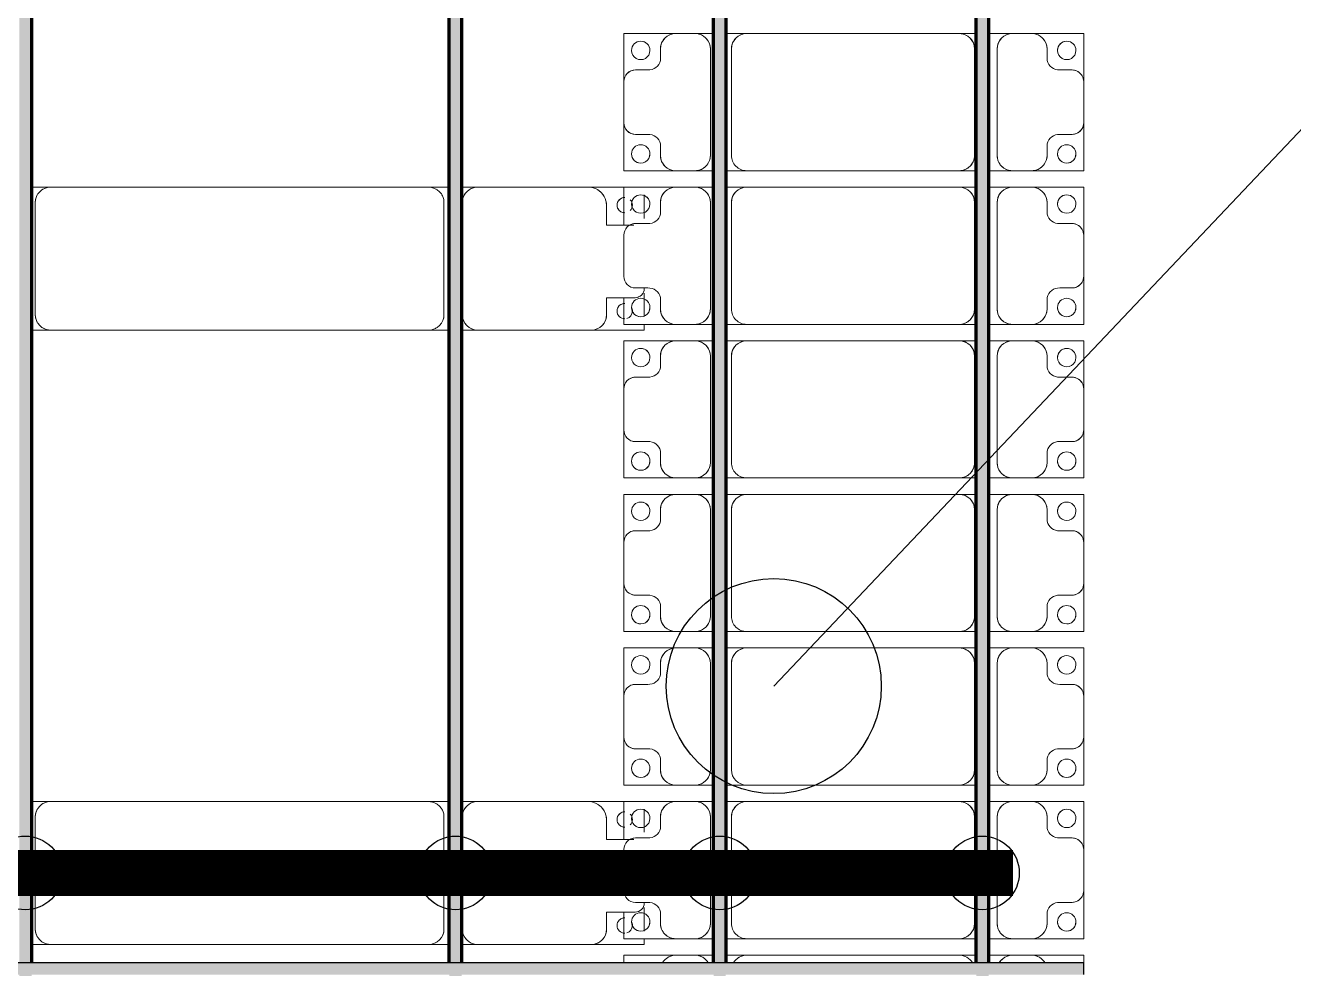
# Model space of a CAD drawing. Header units: millimetres. Extents: x -268744 to 115753, y -96240 to -10461.
# Drawn here: x 31470 to 35598, y -52627 to -49556 of the extents above; entities that cross this region are included whole.
import ezdxf

# ---------------------------------------------------------------- set-up
doc = ezdxf.new("R2010")
doc.units = ezdxf.units.MM
doc.layers.add('A-GENM', color=13, linetype='Continuous', lineweight=9)
doc.layers.add('S-BEAM', color=12, linetype='Continuous', lineweight=9)
for name, color, linetype in [('GC-BICH NEO', 6, 'Continuous'), ('GC-DAY NEO', 5, 'Continuous'), ('GC-HOP 40x60 GIA CUONG', 1, 'Continuous')]:
    doc.layers.add(name, color=color, linetype=linetype)

# ---------------------------------------------------------------- blocks, each defined once
blk = doc.blocks.new('Dầm C52 - Hộp 40x60-V24-KHUNG KẾT CẤU BÈ PIN 1')
at = {"layer": 'S-BEAM', "lineweight": 25}
blk.add_hatch(color=4, dxfattribs=at).paths.add_polyline_path([(-145811, -20), (145811, -20), (145811, 20), (-145811, 20)])
at = {"layer": 'S-BEAM', "color": 4, "lineweight": 25}
for p, q in [((-145811, 20), (145811, 20)), ((145811, 20), (145811, -20))]:
    blk.add_line(p, q, dxfattribs=at)
blk = doc.blocks.new('Dai phaodi lai - DẢI PHAO ĐI LẠI-V77-KHUNG KẾT CẤU BÈ PIN 1')
at = {"layer": 'A-GENM', "color": 7}
for p, q in [((29276.8, 748.4), (29433.1, 748.4)), ((29276.8, 579.3), (29276.8, 748.4)), ((29276.8, 748.4), (29276.8, 579.3)), ((29433.1, 748.4), (29276.8, 748.4)), ((29566.9, 748.4), (29433.1, 748.4)), ((29567.8, 748.4), (29723.2, 748.4)), ((29723.2, 748.4), (29567.8, 748.4)), ((29723.2, 748.4), (29723.2, 579.3)), ((29723.2, 579.3), (29723.2, 748.4)), ((29776.8, 748.4), (29933.1, 748.4)), ((29776.8, 579.3), (29776.8, 748.4)), ((29776.8, 748.4), (29776.8, 579.3)), ((29933.1, 748.4), (29776.8, 748.4)), ((30066.9, 748.4), (29933.1, 748.4)), ((30066.9, 748.4), (30223.2, 748.4)), ((30223.2, 748.4), (30066.9, 748.4)), ((30223.2, 748.4), (30223.2, 579.3)), ((30223.2, 579.3), (30223.2, 748.4)), ((30276.8, 748.4), (30433.1, 748.4)), ((30276.8, 579.3), (30276.8, 748.4)), ((30276.8, 748.4), (30276.8, 579.3)), ((30433.1, 748.4), (30276.8, 748.4)), ((30566.9, 748.4), (30433.1, 748.4)), ((30566.9, 748.4), (30723.2, 748.4)), ((30723.2, 748.4), (30566.9, 748.4)), ((30723.2, 748.4), (30723.2, 579.3)), ((30723.2, 579.3), (30723.2, 748.4)), ((30776.8, 748.4), (30933.1, 748.4)), ((30776.8, 579.3), (30776.8, 748.4)), ((30776.8, 748.4), (30776.8, 579.3)), ((30933.1, 748.4), (30776.8, 748.4)), ((31066.9, 748.4), (30933.1, 748.4)), ((31066.9, 748.4), (31223.2, 748.4)), ((31223.2, 748.4), (31066.9, 748.4)), ((31223.2, 748.4), (31223.2, 579.3)), ((31223.2, 579.3), (31223.2, 748.4)), ((31276.8, 748.4), (31433.1, 748.4)), ((31276.8, 579.3), (31276.8, 748.4)), ((31276.8, 748.4), (31276.8, 579.3)), ((31433.1, 748.4), (31276.8, 748.4)), ((31566.9, 748.4), (31433.1, 748.4)), ((31566.9, 748.4), (31723.2, 748.4)), ((31723.2, 748.4), (31566.9, 748.4)), ((31723.2, 748.4), (31723.2, 579.3)), ((31723.2, 579.3), (31723.2, 748.4)), ((31776.8, 748.4), (31933.1, 748.4)), ((31776.8, 579.3), (31776.8, 748.4)), ((31776.8, 748.4), (31776.8, 579.3)), ((31933.1, 748.4), (31776.8, 748.4)), ((32066.9, 748.4), (31933.1, 748.4)), ((32066.9, 748.4), (32223.2, 748.4)), ((32223.2, 748.4), (32066.9, 748.4)), ((32223.2, 748.4), (32223.2, 579.3)), ((32223.2, 579.3), (32223.2, 748.4)), ((32276.8, 748.4), (32300.1, 748.4)), ((32276.8, 579.3), (32276.8, 748.4)), ((32276.8, 748.4), (32276.8, 579.3)), ((32300.1, 748.4), (32276.8, 748.4)), ((29395.1, 710.4), (29395.1, 670.7)), ((29604.9, 670.7), (29604.9, 710.4)), ((29895.1, 710.4), (29895.1, 670.7)), ((30104.9, 670.7), (30104.9, 710.4)), ((30395.1, 710.4), (30395.1, 670.7)), ((30604.9, 670.7), (30604.9, 710.4)), ((30895.1, 710.4), (30895.1, 670.7)), ((31104.9, 670.7), (31104.9, 710.4)), ((31395.1, 710.4), (31395.1, 670.7)), ((31604.9, 670.7), (31604.9, 710.4)), ((31895.1, 710.4), (31895.1, 670.7)), ((32104.9, 670.7), (32104.9, 710.4)), ((29364.3, 629.3), (29326.8, 629.3)), ((29673.2, 629.3), (29635.7, 629.3)), ((29864.3, 629.3), (29826.8, 629.3)), ((30173.2, 629.3), (30135.7, 629.3)), ((30364.3, 629.3), (30326.8, 629.3)), ((30673.2, 629.3), (30635.7, 629.3)), ((30864.3, 629.3), (30826.8, 629.3)), ((31173.2, 629.3), (31135.7, 629.3)), ((31364.3, 629.3), (31326.8, 629.3)), ((31673.2, 629.3), (31635.7, 629.3)), ((31864.3, 629.3), (31826.8, 629.3)), ((32173.2, 629.3), (32135.7, 629.3)), ((29276.8, 579.3), (29276.8, 516.7)), ((29723.2, 516.7), (29723.2, 579.3)), ((29776.8, 579.3), (29776.8, 516.7)), ((30223.2, 516.7), (30223.2, 579.3)), ((30276.8, 579.3), (30276.8, 516.7)), ((30723.2, 516.7), (30723.2, 579.3)), ((30776.8, 579.3), (30776.8, 516.7)), ((31223.2, 516.7), (31223.2, 579.3)), ((31276.8, 579.3), (31276.8, 516.7)), ((31723.2, 516.7), (31723.2, 579.3)), ((31776.8, 579.3), (31776.8, 516.7)), ((32223.2, 516.7), (32223.2, 579.3)), ((32276.8, 579.3), (32276.8, 516.7)), ((29276.8, 438.7), (29276.8, 516.7)), ((29276.8, 438.7), (29276.8, 516.7)), ((29723.2, 516.7), (29723.2, 438.7)), ((29723.2, 516.7), (29723.2, 438.7)), ((29776.8, 438.7), (29776.8, 516.7)), ((29776.8, 438.7), (29776.8, 516.7)), ((30223.2, 516.7), (30223.2, 438.7)), ((30223.2, 516.7), (30223.2, 438.7)), ((30276.8, 438.7), (30276.8, 516.7)), ((30276.8, 438.7), (30276.8, 516.7)), ((30723.2, 516.7), (30723.2, 438.7)), ((30723.2, 516.7), (30723.2, 438.7)), ((30776.8, 438.7), (30776.8, 516.7)), ((30776.8, 438.7), (30776.8, 516.7)), ((31223.2, 516.7), (31223.2, 438.7)), ((31223.2, 516.7), (31223.2, 438.7)), ((31276.8, 438.7), (31276.8, 516.7)), ((31276.8, 438.7), (31276.8, 516.7)), ((31723.2, 516.7), (31723.2, 438.7)), ((31723.2, 516.7), (31723.2, 438.7)), ((31776.8, 438.7), (31776.8, 516.7)), ((31776.8, 438.7), (31776.8, 516.7)), ((32223.2, 516.7), (32223.2, 438.7)), ((32223.2, 516.7), (32223.2, 438.7)), ((32276.8, 438.7), (32276.8, 516.7)), ((32276.8, 438.7), (32276.8, 516.7)), ((29326.8, 466.7), (29673.2, 466.7)), ((29826.8, 466.7), (30173.2, 466.7)), ((30326.8, 466.7), (30673.2, 466.7)), ((30826.8, 466.7), (31173.2, 466.7)), ((31326.8, 466.7), (31673.2, 466.7)), ((31826.8, 466.7), (32173.2, 466.7)), ((29276.8, 343.3), (29276.8, 398.7)), ((29276.8, 343.3), (29276.8, 398.7)), ((29673.2, 393.3), (29326.8, 393.3)), ((29723.2, 398.7), (29723.2, 343.3)), ((29723.2, 398.7), (29723.2, 343.3)), ((29776.8, 343.3), (29776.8, 398.7)), ((29776.8, 343.3), (29776.8, 398.7)), ((30173.2, 393.3), (29826.8, 393.3)), ((30223.2, 398.7), (30223.2, 343.3)), ((30223.2, 398.7), (30223.2, 343.3)), ((30276.8, 343.3), (30276.8, 398.7)), ((30276.8, 343.3), (30276.8, 398.7)), ((30673.2, 393.3), (30326.8, 393.3)), ((30723.2, 398.7), (30723.2, 343.3)), ((30723.2, 398.7), (30723.2, 343.3)), ((30776.8, 343.3), (30776.8, 398.7)), ((30776.8, 343.3), (30776.8, 398.7)), ((31173.2, 393.3), (30826.8, 393.3)), ((31223.2, 398.7), (31223.2, 343.3)), ((31223.2, 398.7), (31223.2, 343.3)), ((31276.8, 343.3), (31276.8, 398.7)), ((31276.8, 343.3), (31276.8, 398.7)), ((31673.2, 393.3), (31326.8, 393.3)), ((31723.2, 398.7), (31723.2, 343.3)), ((31723.2, 398.7), (31723.2, 343.3)), ((31776.8, 343.3), (31776.8, 398.7)), ((31776.8, 343.3), (31776.8, 398.7)), ((32173.2, 393.3), (31826.8, 393.3)), ((32223.2, 398.7), (32223.2, 343.3)), ((32223.2, 398.7), (32223.2, 343.3)), ((32276.8, 343.3), (32276.8, 398.7)), ((32276.8, 343.3), (32276.8, 398.7)), ((29276.8, 343.3), (29276.8, -348.3)), ((29723.2, -348.3), (29723.2, 343.3)), ((29776.8, 343.3), (29776.8, -348.3)), ((30223.2, -348.3), (30223.2, 343.3)), ((30276.8, 343.3), (30276.8, -348.3)), ((30723.2, -348.3), (30723.2, 343.3)), ((30776.8, 343.3), (30776.8, -348.3)), ((31223.2, -348.3), (31223.2, 343.3)), ((31276.8, 343.3), (31276.8, -348.3)), ((31723.2, -348.3), (31723.2, 343.3)), ((31776.8, 343.3), (31776.8, -348.3)), ((32223.2, -348.3), (32223.2, 343.3)), ((32276.8, 343.3), (32276.8, -348.3)), ((29276.8, -416.3), (29276.8, -348.3)), ((29276.8, -416.3), (29276.8, -348.3)), ((29723.2, -348.3), (29723.2, -416.3)), ((29723.2, -348.3), (29723.2, -416.3)), ((29776.8, -416.3), (29776.8, -348.3)), ((29776.8, -416.3), (29776.8, -348.3)), ((30223.2, -348.3), (30223.2, -416.3)), ((30223.2, -348.3), (30223.2, -416.3)), ((30276.8, -416.3), (30276.8, -348.3)), ((30276.8, -416.3), (30276.8, -348.3)), ((30723.2, -348.3), (30723.2, -416.3)), ((30723.2, -348.3), (30723.2, -416.3)), ((30776.8, -416.3), (30776.8, -348.3)), ((30776.8, -416.3), (30776.8, -348.3)), ((31223.2, -348.3), (31223.2, -416.3)), ((31223.2, -348.3), (31223.2, -416.3)), ((31276.8, -416.3), (31276.8, -348.3)), ((31276.8, -416.3), (31276.8, -348.3)), ((31723.2, -348.3), (31723.2, -416.3)), ((31723.2, -348.3), (31723.2, -416.3)), ((31776.8, -416.3), (31776.8, -348.3)), ((31776.8, -416.3), (31776.8, -348.3)), ((32223.2, -348.3), (32223.2, -416.3)), ((32223.2, -348.3), (32223.2, -416.3)), ((32276.8, -416.3), (32276.8, -348.3)), ((32276.8, -416.3), (32276.8, -348.3)), ((29326.8, -398.3), (29673.2, -398.3)), ((29826.8, -398.3), (30173.2, -398.3)), ((30326.8, -398.3), (30673.2, -398.3)), ((30826.8, -398.3), (31173.2, -398.3)), ((31326.8, -398.3), (31673.2, -398.3)), ((31826.8, -398.3), (32173.2, -398.3)), ((29276.8, -516.7), (29276.8, -456.3)), ((29276.8, -516.7), (29276.8, -456.3)), ((29673.2, -466.7), (29326.8, -466.7)), ((29723.2, -456.3), (29723.2, -516.7)), ((29723.2, -456.3), (29723.2, -516.7)), ((29776.8, -516.7), (29776.8, -456.3)), ((29776.8, -516.7), (29776.8, -456.3)), ((30173.2, -466.7), (29826.8, -466.7)), ((30223.2, -456.3), (30223.2, -516.7)), ((30223.2, -456.3), (30223.2, -516.7)), ((30276.8, -516.7), (30276.8, -456.3)), ((30276.8, -516.7), (30276.8, -456.3)), ((30673.2, -466.7), (30326.8, -466.7)), ((30723.2, -456.3), (30723.2, -516.7)), ((30723.2, -456.3), (30723.2, -516.7)), ((30776.8, -516.7), (30776.8, -456.3)), ((30776.8, -516.7), (30776.8, -456.3)), ((31173.2, -466.7), (30826.8, -466.7)), ((31223.2, -456.3), (31223.2, -516.7)), ((31223.2, -456.3), (31223.2, -516.7)), ((31276.8, -516.7), (31276.8, -456.3)), ((31276.8, -516.7), (31276.8, -456.3)), ((31673.2, -466.7), (31326.8, -466.7)), ((31723.2, -456.3), (31723.2, -516.7)), ((31723.2, -456.3), (31723.2, -516.7)), ((31776.8, -516.7), (31776.8, -456.3)), ((31776.8, -516.7), (31776.8, -456.3)), ((32173.2, -466.7), (31826.8, -466.7)), ((32223.2, -456.3), (32223.2, -516.7)), ((32223.2, -456.3), (32223.2, -516.7)), ((32276.8, -516.7), (32276.8, -456.3)), ((32276.8, -516.7), (32276.8, -456.3)), ((29276.8, -516.7), (29276.8, -579.3)), ((29723.2, -579.3), (29723.2, -516.7)), ((29776.8, -516.7), (29776.8, -579.3)), ((30223.2, -579.3), (30223.2, -516.7)), ((30276.8, -516.7), (30276.8, -579.3)), ((30723.2, -579.3), (30723.2, -516.7)), ((30776.8, -516.7), (30776.8, -579.3)), ((31223.2, -579.3), (31223.2, -516.7)), ((31276.8, -516.7), (31276.8, -579.3)), ((31723.2, -579.3), (31723.2, -516.7)), ((31776.8, -516.7), (31776.8, -579.3)), ((32223.2, -579.3), (32223.2, -516.7)), ((32276.8, -516.7), (32276.8, -579.3)), ((29276.8, -748.4), (29276.8, -579.3)), ((29276.8, -579.3), (29276.8, -748.4)), ((29723.2, -579.3), (29723.2, -748.4)), ((29723.2, -748.4), (29723.2, -579.3)), ((29776.8, -748.4), (29776.8, -579.3)), ((29776.8, -579.3), (29776.8, -748.4)), ((30223.2, -579.3), (30223.2, -748.4)), ((30223.2, -748.4), (30223.2, -579.3)), ((30276.8, -748.4), (30276.8, -579.3)), ((30276.8, -579.3), (30276.8, -748.4)), ((30723.2, -579.3), (30723.2, -748.4)), ((30723.2, -748.4), (30723.2, -579.3)), ((30776.8, -748.4), (30776.8, -579.3)), ((30776.8, -579.3), (30776.8, -748.4)), ((31223.2, -579.3), (31223.2, -748.4)), ((31223.2, -748.4), (31223.2, -579.3)), ((31276.8, -748.4), (31276.8, -579.3)), ((31276.8, -579.3), (31276.8, -748.4)), ((31723.2, -579.3), (31723.2, -748.4)), ((31723.2, -748.4), (31723.2, -579.3)), ((31776.8, -748.4), (31776.8, -579.3)), ((31776.8, -579.3), (31776.8, -748.4)), ((32223.2, -579.3), (32223.2, -748.4)), ((32223.2, -748.4), (32223.2, -579.3)), ((32276.8, -748.4), (32276.8, -579.3)), ((32276.8, -579.3), (32276.8, -748.4)), ((29326.8, -629.3), (29364.3, -629.3)), ((29635.7, -629.3), (29673.2, -629.3)), ((29826.8, -629.3), (29864.3, -629.3)), ((30135.7, -629.3), (30173.2, -629.3)), ((30326.8, -629.3), (30364.3, -629.3)), ((30635.7, -629.3), (30673.2, -629.3)), ((30826.8, -629.3), (30864.3, -629.3)), ((31135.7, -629.3), (31173.2, -629.3)), ((31326.8, -629.3), (31364.3, -629.3)), ((31635.7, -629.3), (31673.2, -629.3)), ((31826.8, -629.3), (31864.3, -629.3)), ((32135.7, -629.3), (32173.2, -629.3)), ((29395.1, -670.7), (29395.1, -710.4)), ((29604.9, -710.4), (29604.9, -670.7)), ((29895.1, -670.7), (29895.1, -710.4)), ((30104.9, -710.4), (30104.9, -670.7)), ((30395.1, -670.7), (30395.1, -710.4)), ((30604.9, -710.4), (30604.9, -670.7)), ((30895.1, -670.7), (30895.1, -710.4)), ((31104.9, -710.4), (31104.9, -670.7)), ((31395.1, -670.7), (31395.1, -710.4)), ((31604.9, -710.4), (31604.9, -670.7)), ((31895.1, -670.7), (31895.1, -710.4)), ((32104.9, -710.4), (32104.9, -670.7)), ((29433.1, -748.4), (29276.8, -748.4)), ((29276.8, -748.4), (29433.1, -748.4)), ((29433.1, -748.4), (29566.9, -748.4)), ((29723.2, -748.4), (29567.8, -748.4)), ((29567.8, -748.4), (29723.2, -748.4)), ((29900.1, -748.4), (29776.8, -748.4)), ((29776.8, -748.4), (29900.1, -748.4)), ((29933.1, -748.4), (30066.9, -748.4)), ((30223.2, -748.4), (30136.6, -748.4)), ((30136.6, -748.4), (30223.2, -748.4)), ((30433.1, -748.4), (30276.8, -748.4)), ((30276.8, -748.4), (30433.1, -748.4)), ((30433.1, -748.4), (30566.9, -748.4)), ((30723.2, -748.4), (30566.9, -748.4)), ((30566.9, -748.4), (30723.2, -748.4)), ((30933.1, -748.4), (30776.8, -748.4)), ((30776.8, -748.4), (30933.1, -748.4)), ((30933.1, -748.4), (31066.9, -748.4)), ((31223.2, -748.4), (31066.9, -748.4)), ((31066.9, -748.4), (31223.2, -748.4)), ((31433.1, -748.4), (31276.8, -748.4)), ((31276.8, -748.4), (31433.1, -748.4)), ((31433.1, -748.4), (31566.9, -748.4)), ((31723.2, -748.4), (31566.9, -748.4)), ((31566.9, -748.4), (31723.2, -748.4)), ((31900.1, -748.4), (31776.8, -748.4)), ((31776.8, -748.4), (31900.1, -748.4)), ((31933.1, -748.4), (32066.9, -748.4)), ((32223.2, -748.4), (32136.6, -748.4)), ((32136.6, -748.4), (32223.2, -748.4)), ((32300.1, -748.4), (32276.8, -748.4)), ((32276.8, -748.4), (32300.1, -748.4))]:
    blk.add_line(p, q, dxfattribs=at)
for centre, radius, start, end in [((29433.1, 710.4), 38, 90, 180), ((29433.1, 710.4), 38, 90, 180), ((29433.1, 710.4), 38, 120, 180), ((29433.1, 710.4), 38, 120, 180), ((29433.1, 710.4), 38, 90, 105), ((29433.1, 710.4), 38, 90, 105), ((29566.9, 710.4), 38, 0, 90), ((29566.9, 710.4), 38, 75, 88.7179), ((29566.9, 710.4), 38, 0, 88.7179), ((29566.9, 710.4), 38, 75, 88.7179), ((29566.9, 710.4), 38, 0, 60), ((29566.9, 710.4), 38, 0, 60), ((29933.1, 710.4), 38, 90, 180), ((29933.1, 710.4), 38, 90, 180), ((29933.1, 710.4), 38, 120, 180), ((29933.1, 710.4), 38, 120, 180), ((29933.1, 710.4), 38, 90, 105), ((29933.1, 710.4), 38, 90, 105), ((30066.9, 710.4), 38, 0, 90), ((30066.9, 710.4), 38, 75, 90), ((30066.9, 710.4), 38, 0, 90), ((30066.9, 710.4), 38, 75, 90), ((30066.9, 710.4), 38, 0, 60), ((30066.9, 710.4), 38, 0, 60), ((30433.1, 710.4), 38, 90, 180), ((30433.1, 710.4), 38, 90, 180), ((30433.1, 710.4), 38, 120, 180), ((30433.1, 710.4), 38, 120, 180), ((30433.1, 710.4), 38, 90, 105), ((30433.1, 710.4), 38, 90, 105), ((30566.9, 710.4), 38, 0, 90), ((30566.9, 710.4), 38, 75, 90), ((30566.9, 710.4), 38, 0, 90), ((30566.9, 710.4), 38, 75, 90), ((30566.9, 710.4), 38, 0, 60), ((30566.9, 710.4), 38, 0, 60), ((30933.1, 710.4), 38, 90, 180), ((30933.1, 710.4), 38, 90, 180), ((30933.1, 710.4), 38, 120, 180), ((30933.1, 710.4), 38, 120, 180), ((30933.1, 710.4), 38, 90, 105), ((30933.1, 710.4), 38, 90, 105), ((31066.9, 710.4), 38, 0, 90), ((31066.9, 710.4), 38, 75, 90), ((31066.9, 710.4), 38, 0, 90), ((31066.9, 710.4), 38, 75, 90), ((31066.9, 710.4), 38, 0, 60), ((31066.9, 710.4), 38, 0, 60), ((31433.1, 710.4), 38, 90, 180), ((31433.1, 710.4), 38, 90, 180), ((31433.1, 710.4), 38, 120, 180), ((31433.1, 710.4), 38, 120, 180), ((31433.1, 710.4), 38, 90, 105), ((31433.1, 710.4), 38, 90, 105), ((31566.9, 710.4), 38, 0, 90), ((31566.9, 710.4), 38, 75, 90), ((31566.9, 710.4), 38, 0, 90), ((31566.9, 710.4), 38, 75, 90), ((31566.9, 710.4), 38, 360, 60), ((31566.9, 710.4), 38, 360, 60), ((31933.1, 710.4), 38, 90, 180), ((31933.1, 710.4), 38, 90, 180), ((31933.1, 710.4), 38, 120, 180), ((31933.1, 710.4), 38, 120, 180), ((31933.1, 710.4), 38, 90, 105), ((31933.1, 710.4), 38, 90, 105), ((32066.9, 710.4), 38, 360, 90), ((32066.9, 710.4), 38, 75, 90), ((32066.9, 710.4), 38, 360, 90), ((32066.9, 710.4), 38, 75, 90), ((32066.9, 710.4), 38, 360, 60), ((32066.9, 710.4), 38, 360, 60), ((29331.6, 693.3), 30, 90, 270), ((29331.6, 693.3), 30, 90, 180), ((29331.6, 693.3), 30, 270, 90), ((29331.6, 693.3), 30, 270, 90), ((29668.4, 693.3), 30, 90, 270), ((29668.4, 693.3), 30, 90, 270), ((29668.4, 693.3), 30, 270, 90), ((29668.4, 693.3), 30, 0, 90), ((29831.6, 693.3), 30, 90, 270), ((29831.6, 693.3), 30, 90, 180), ((29831.6, 693.3), 30, 270, 90), ((29831.6, 693.3), 30, 270, 90), ((30168.4, 693.3), 30, 90, 270), ((30168.4, 693.3), 30, 90, 270), ((30168.4, 693.3), 30, 270, 90), ((30168.4, 693.3), 30, 0, 90), ((30331.6, 693.3), 30, 90, 270), ((30331.6, 693.3), 30, 90, 180), ((30331.6, 693.3), 30, 270, 90), ((30331.6, 693.3), 30, 270, 90), ((30668.4, 693.3), 30, 90, 270), ((30668.4, 693.3), 30, 90, 270), ((30668.4, 693.3), 30, 270, 90), ((30668.4, 693.3), 30, 0, 90), ((30831.6, 693.3), 30, 90, 270), ((30831.6, 693.3), 30, 90, 180), ((30831.6, 693.3), 30, 270, 90), ((30831.6, 693.3), 30, 270, 90), ((31168.4, 693.3), 30, 90, 270), ((31168.4, 693.3), 30, 90, 270), ((31168.4, 693.3), 30, 270, 90), ((31168.4, 693.3), 30, 0, 90), ((31331.6, 693.3), 30, 90, 270), ((31331.6, 693.3), 30, 90, 180), ((31331.6, 693.3), 30, 270, 90), ((31331.6, 693.3), 30, 270, 90), ((31668.4, 693.3), 30, 90, 270), ((31668.4, 693.3), 30, 90, 270), ((31668.4, 693.3), 30, 270, 90), ((31668.4, 693.3), 30, 0, 90), ((31831.6, 693.3), 30, 90, 270), ((31831.6, 693.3), 30, 90, 180), ((31831.6, 693.3), 30, 270, 90), ((31831.6, 693.3), 30, 270, 90), ((32168.4, 693.3), 30, 90, 270), ((32168.4, 693.3), 30, 90, 270), ((32168.4, 693.3), 30, 270, 90), ((32168.4, 693.3), 30, 0, 90), ((29331.6, 693.3), 30, 195, 270), ((29355.2, 668.2), 40, 283.1885, 3.5081), ((29644.8, 668.2), 40, 176.4919, 256.8115), ((29668.4, 693.3), 30, 270, 345), ((29831.6, 693.3), 30, 195, 270), ((29855.2, 668.2), 40, 283.1885, 3.5081), ((30144.8, 668.2), 40, 176.4919, 256.8115), ((30168.4, 693.3), 30, 270, 345), ((30331.6, 693.3), 30, 195, 270), ((30355.2, 668.2), 40, 283.1885, 3.5081), ((30644.8, 668.2), 40, 176.4919, 256.8115), ((30668.4, 693.3), 30, 270, 345), ((30831.6, 693.3), 30, 195, 270), ((30855.2, 668.2), 40, 283.1885, 3.5081), ((31144.8, 668.2), 40, 176.4919, 256.8115), ((31168.4, 693.3), 30, 270, 345), ((31331.6, 693.3), 30, 195, 270), ((31355.2, 668.2), 40, 283.1885, 3.5081), ((31644.8, 668.2), 40, 176.4919, 256.8115), ((31668.4, 693.3), 30, 270, 345), ((31831.6, 693.3), 30, 195, 270), ((31855.2, 668.2), 40, 283.1885, 3.5081), ((32144.8, 668.2), 40, 176.4919, 256.8115), ((32168.4, 693.3), 30, 270, 345), ((29326.8, 579.3), 50, 90, 180), ((29326.8, 579.3), 50, 90, 165), ((29673.2, 579.3), 50, 360, 90), ((29673.2, 579.3), 50, 15, 90), ((29826.8, 579.3), 50, 90, 180), ((29826.8, 579.3), 50, 90, 165), ((30173.2, 579.3), 50, 0, 90), ((30173.2, 579.3), 50, 15, 90), ((30326.8, 579.3), 50, 90, 180), ((30326.8, 579.3), 50, 90, 165), ((30673.2, 579.3), 50, 0, 90), ((30673.2, 579.3), 50, 15, 90), ((30826.8, 579.3), 50, 90, 180), ((30826.8, 579.3), 50, 90, 165), ((31173.2, 579.3), 50, 360, 90), ((31173.2, 579.3), 50, 15, 90), ((31326.8, 579.3), 50, 90, 180), ((31326.8, 579.3), 50, 90, 165), ((31673.2, 579.3), 50, 0, 90), ((31673.2, 579.3), 50, 15, 90), ((31826.8, 579.3), 50, 90, 180), ((31826.8, 579.3), 50, 90, 165), ((32173.2, 579.3), 50, 0, 90), ((32173.2, 579.3), 50, 15, 90), ((32326.8, 579.3), 50, 120, 180), ((32326.8, 579.3), 50, 120, 165), ((29326.8, 516.7), 50, 180, 270), ((29326.8, 516.7), 50, 195, 270), ((29673.2, 516.7), 50, 270, 0), ((29673.2, 516.7), 50, 270, 345), ((29826.8, 516.7), 50, 180, 270), ((29826.8, 516.7), 50, 195, 270), ((30173.2, 516.7), 50, 270, 0), ((30173.2, 516.7), 50, 270, 345), ((30326.8, 516.7), 50, 180, 270), ((30326.8, 516.7), 50, 195, 270), ((30673.2, 516.7), 50, 270, 0), ((30673.2, 516.7), 50, 270, 345), ((30826.8, 516.7), 50, 180, 270), ((30826.8, 516.7), 50, 195, 270), ((31173.2, 516.7), 50, 270, 0), ((31173.2, 516.7), 50, 270, 345), ((31326.8, 516.7), 50, 180, 270), ((31326.8, 516.7), 50, 195, 270), ((31673.2, 516.7), 50, 270, 0), ((31673.2, 516.7), 50, 270, 345), ((31826.8, 516.7), 50, 180, 270), ((31826.8, 516.7), 50, 195, 270), ((32173.2, 516.7), 50, 270, 0), ((32173.2, 516.7), 50, 270, 345), ((32326.8, 516.7), 50, 180, 240), ((32326.8, 516.7), 50, 195, 240), ((29326.8, 343.3), 50, 90, 180), ((29326.8, 343.3), 50, 105, 135), ((29673.2, 343.3), 50, 360, 90), ((29673.2, 343.3), 50, 360, 75), ((29826.8, 343.3), 50, 90, 180), ((29826.8, 343.3), 50, 105, 135), ((30173.2, 343.3), 50, 0, 90), ((30173.2, 343.3), 50, 0, 75), ((30326.8, 343.3), 50, 90, 180), ((30326.8, 343.3), 50, 105, 135), ((30673.2, 343.3), 50, 360, 90), ((30673.2, 343.3), 50, 360, 75), ((30826.8, 343.3), 50, 90, 180), ((30826.8, 343.3), 50, 105, 135), ((31173.2, 343.3), 50, 360, 90), ((31173.2, 343.3), 50, 360, 75), ((31326.8, 343.3), 50, 90, 180), ((31326.8, 343.3), 50, 105, 135), ((31673.2, 343.3), 50, 0, 90), ((31673.2, 343.3), 50, 0, 75), ((31826.8, 343.3), 50, 90, 180), ((31826.8, 343.3), 50, 105, 135), ((32173.2, 343.3), 50, 0, 90), ((32173.2, 343.3), 50, 0, 75), ((32326.8, 343.3), 50, 120, 180), ((32326.8, 343.3), 50, 120, 135), ((29326.8, 343.3), 50, 150, 180), ((29826.8, 343.3), 50, 150, 180), ((30326.8, 343.3), 50, 150, 180), ((30826.8, 343.3), 50, 150, 180), ((31326.8, 343.3), 50, 150, 180), ((31826.8, 343.3), 50, 150, 180), ((32326.8, 343.3), 50, 150, 180), ((29326.8, -348.3), 50, 180, 270), ((29326.8, -348.3), 50, 195, 270), ((29673.2, -348.3), 50, 270, 0), ((29673.2, -348.3), 50, 270, 0), ((29826.8, -348.3), 50, 180, 270), ((29826.8, -348.3), 50, 195, 270), ((30173.2, -348.3), 50, 270, 0), ((30173.2, -348.3), 50, 270, 0), ((30326.8, -348.3), 50, 180, 270), ((30326.8, -348.3), 50, 195, 270), ((30673.2, -348.3), 50, 270, 0), ((30673.2, -348.3), 50, 270, 0), ((30826.8, -348.3), 50, 180, 270), ((30826.8, -348.3), 50, 195, 270), ((31173.2, -348.3), 50, 270, 0), ((31173.2, -348.3), 50, 270, 0), ((31326.8, -348.3), 50, 180, 270), ((31326.8, -348.3), 50, 195, 270), ((31673.2, -348.3), 50, 270, 360), ((31673.2, -348.3), 50, 270, 360), ((31826.8, -348.3), 50, 180, 270), ((31826.8, -348.3), 50, 195, 270), ((32173.2, -348.3), 50, 270, 0), ((32173.2, -348.3), 50, 270, 0), ((32326.8, -348.3), 50, 180, 240), ((32326.8, -348.3), 50, 195, 240), ((29326.8, -516.7), 50, 90, 180), ((29326.8, -516.7), 50, 90, 165), ((29673.2, -516.7), 50, 360, 90), ((29673.2, -516.7), 50, 15, 90), ((29826.8, -516.7), 50, 90, 180), ((29826.8, -516.7), 50, 90, 165), ((30173.2, -516.7), 50, 360, 90), ((30173.2, -516.7), 50, 15, 90), ((30326.8, -516.7), 50, 90, 180), ((30326.8, -516.7), 50, 90, 165), ((30673.2, -516.7), 50, 0, 90), ((30673.2, -516.7), 50, 15, 90), ((30826.8, -516.7), 50, 90, 180), ((30826.8, -516.7), 50, 90, 165), ((31173.2, -516.7), 50, 0, 90), ((31173.2, -516.7), 50, 15, 90), ((31326.8, -516.7), 50, 90, 180), ((31326.8, -516.7), 50, 90, 165), ((31673.2, -516.7), 50, 0, 90), ((31673.2, -516.7), 50, 15, 90), ((31826.8, -516.7), 50, 90, 180), ((31826.8, -516.7), 50, 90, 165), ((32173.2, -516.7), 50, 0, 90), ((32173.2, -516.7), 50, 15, 90), ((32326.8, -516.7), 50, 120, 180), ((32326.8, -516.7), 50, 120, 165), ((29326.8, -579.3), 50, 180, 270), ((29326.8, -579.3), 50, 195, 270), ((29673.2, -579.3), 50, 270, 360), ((29673.2, -579.3), 50, 270, 345), ((29826.8, -579.3), 50, 180, 270), ((29826.8, -579.3), 50, 195, 270), ((30173.2, -579.3), 50, 270, 360), ((30173.2, -579.3), 50, 270, 345), ((30326.8, -579.3), 50, 180, 270), ((30326.8, -579.3), 50, 195, 270), ((30673.2, -579.3), 50, 270, 360), ((30673.2, -579.3), 50, 270, 345), ((30826.8, -579.3), 50, 180, 270), ((30826.8, -579.3), 50, 195, 270), ((31173.2, -579.3), 50, 270, 360), ((31173.2, -579.3), 50, 270, 345), ((31326.8, -579.3), 50, 180, 270), ((31326.8, -579.3), 50, 195, 270), ((31673.2, -579.3), 50, 270, 360), ((31673.2, -579.3), 50, 270, 345), ((31826.8, -579.3), 50, 180, 270), ((31826.8, -579.3), 50, 195, 270), ((32173.2, -579.3), 50, 270, 0), ((32173.2, -579.3), 50, 270, 345), ((32326.8, -579.3), 50, 180, 240), ((32326.8, -579.3), 50, 195, 240), ((29355.2, -668.2), 40, 356.4919, 76.8115), ((29644.8, -668.2), 40, 103.1885, 183.5081), ((29855.2, -668.2), 40, 356.4919, 76.8115), ((30144.8, -668.2), 40, 103.1885, 183.5081), ((30355.2, -668.2), 40, 356.4919, 76.8115), ((30644.8, -668.2), 40, 103.1885, 183.5081), ((30855.2, -668.2), 40, 356.4919, 76.8115), ((31144.8, -668.2), 40, 103.1885, 183.5081), ((31355.2, -668.2), 40, 356.4919, 76.8115), ((31644.8, -668.2), 40, 103.1885, 183.5081), ((31855.2, -668.2), 40, 356.4919, 76.8115), ((32144.8, -668.2), 40, 103.1885, 183.5081), ((29331.6, -693.3), 30, 90, 270), ((29331.6, -693.3), 30, 180, 270), ((29331.6, -693.3), 30, 90, 165), ((29331.6, -693.3), 30, 270, 90), ((29331.6, -693.3), 30, 270, 90), ((29668.4, -693.3), 30, 90, 270), ((29668.4, -693.3), 30, 90, 270), ((29668.4, -693.3), 30, 270, 90), ((29668.4, -693.3), 30, 15, 90), ((29668.4, -693.3), 30, 270, 360), ((29831.6, -693.3), 30, 90, 270), ((29831.6, -693.3), 30, 180, 270), ((29831.6, -693.3), 30, 90, 165), ((29831.6, -693.3), 30, 270, 90), ((29831.6, -693.3), 30, 270, 90), ((30168.4, -693.3), 30, 90, 270), ((30168.4, -693.3), 30, 90, 270), ((30168.4, -693.3), 30, 270, 90), ((30168.4, -693.3), 30, 15, 90), ((30168.4, -693.3), 30, 270, 360), ((30331.6, -693.3), 30, 90, 270), ((30331.6, -693.3), 30, 180, 270), ((30331.6, -693.3), 30, 90, 165), ((30331.6, -693.3), 30, 270, 90), ((30331.6, -693.3), 30, 270, 90), ((30668.4, -693.3), 30, 90, 270), ((30668.4, -693.3), 30, 90, 270), ((30668.4, -693.3), 30, 270, 90), ((30668.4, -693.3), 30, 15, 90), ((30668.4, -693.3), 30, 270, 360), ((30831.6, -693.3), 30, 90, 270), ((30831.6, -693.3), 30, 180, 270), ((30831.6, -693.3), 30, 90, 165), ((30831.6, -693.3), 30, 270, 90), ((30831.6, -693.3), 30, 270, 90), ((31168.4, -693.3), 30, 90, 270), ((31168.4, -693.3), 30, 90, 270), ((31168.4, -693.3), 30, 270, 90), ((31168.4, -693.3), 30, 15, 90), ((31168.4, -693.3), 30, 270, 360), ((31331.6, -693.3), 30, 90, 270), ((31331.6, -693.3), 30, 180, 270), ((31331.6, -693.3), 30, 90, 165), ((31331.6, -693.3), 30, 270, 90), ((31331.6, -693.3), 30, 270, 90), ((31668.4, -693.3), 30, 90, 270), ((31668.4, -693.3), 30, 90, 270), ((31668.4, -693.3), 30, 270, 90), ((31668.4, -693.3), 30, 15, 90), ((31668.4, -693.3), 30, 270, 360), ((31831.6, -693.3), 30, 90, 270), ((31831.6, -693.3), 30, 180, 270), ((31831.6, -693.3), 30, 90, 165), ((31831.6, -693.3), 30, 270, 90), ((31831.6, -693.3), 30, 270, 90), ((32168.4, -693.3), 30, 90, 270), ((32168.4, -693.3), 30, 90, 270), ((32168.4, -693.3), 30, 270, 90), ((32168.4, -693.3), 30, 15, 90), ((32168.4, -693.3), 30, 270, 360), ((29433.1, -710.4), 38, 180, 270), ((29433.1, -710.4), 38, 180, 240), ((29433.1, -710.4), 38, 180, 270), ((29433.1, -710.4), 38, 180, 240), ((29566.9, -710.4), 38, 270, 360), ((29566.9, -710.4), 38, 271.2821, 0), ((29566.9, -710.4), 38, 300, 0), ((29566.9, -710.4), 38, 300, 0), ((29933.1, -710.4), 38, 180, 270), ((29933.1, -710.4), 38, 180, 210), ((29933.1, -710.4), 38, 180, 210), ((30066.9, -710.4), 38, 270, 360), ((30433.1, -710.4), 38, 180, 270), ((30433.1, -710.4), 38, 180, 240), ((30433.1, -710.4), 38, 180, 270), ((30433.1, -710.4), 38, 180, 240), ((30566.9, -710.4), 38, 270, 360), ((30566.9, -710.4), 38, 270, 360), ((30566.9, -710.4), 38, 300, 360), ((30566.9, -710.4), 38, 300, 360), ((30933.1, -710.4), 38, 180, 270), ((30933.1, -710.4), 38, 180, 240), ((30933.1, -710.4), 38, 180, 270), ((30933.1, -710.4), 38, 180, 240), ((31066.9, -710.4), 38, 270, 0), ((31066.9, -710.4), 38, 270, 0), ((31066.9, -710.4), 38, 300, 0), ((31066.9, -710.4), 38, 300, 0), ((31433.1, -710.4), 38, 180, 270), ((31433.1, -710.4), 38, 180, 240), ((31433.1, -710.4), 38, 180, 270), ((31433.1, -710.4), 38, 180, 240), ((31566.9, -710.4), 38, 270, 360), ((31566.9, -710.4), 38, 270, 360), ((31566.9, -710.4), 38, 300, 360), ((31566.9, -710.4), 38, 300, 360), ((31933.1, -710.4), 38, 180, 270), ((31933.1, -710.4), 38, 180, 210), ((31933.1, -710.4), 38, 180, 210), ((32066.9, -710.4), 38, 270, 360), ((29433.1, -710.4), 38, 255, 270), ((29433.1, -710.4), 38, 255, 270), ((29566.9, -710.4), 38, 271.2821, 285), ((29566.9, -710.4), 38, 271.2821, 285), ((30433.1, -710.4), 38, 255, 270), ((30433.1, -710.4), 38, 255, 270), ((30566.9, -710.4), 38, 270, 285), ((30566.9, -710.4), 38, 270, 285), ((30933.1, -710.4), 38, 255, 270), ((30933.1, -710.4), 38, 255, 270), ((31066.9, -710.4), 38, 270, 285), ((31066.9, -710.4), 38, 270, 285), ((31433.1, -710.4), 38, 255, 270), ((31433.1, -710.4), 38, 255, 270), ((31566.9, -710.4), 38, 270, 285), ((31566.9, -710.4), 38, 270, 285)]:
    blk.add_arc(centre, radius, start, end, dxfattribs=at)
blk = doc.blocks.new('Dầm C52 - Dầm C52-V78-KHUNG KẾT CẤU BÈ PIN 1')
at = {"layer": 'S-BEAM', "lineweight": 140}
h = blk.add_hatch(color=1, dxfattribs=at)
h.paths.add_polyline_path([(-25480.9, 20), (-25480.9, -20), (-25440.9, -19.8), (-25445.2, 20)])
h.paths.add_polyline_path([(-25400.9, 20), (-25400.9, -20), (-19440.9, -19.8), (-19443, 20), (-24983.5, 20)])
h.paths.add_polyline_path([(-19400.9, -19.8), (-19400.9, -20), (-13440.9, -19.8), (-13440.9, 20), (-19400.9, 20)])
h.paths.add_polyline_path([(-13400.9, -19.8), (-13400.9, -20), (-7440.9, -19.8), (-7440.9, 20), (-13400.9, 20)])
h.paths.add_polyline_path([(-7400.9, -20), (-2883.4, -19.8), (-2883.4, 20), (-7400.9, 20), (-7400.9, -19.8)])
h.paths.add_polyline_path([(-1283.4, -20), (4559.1, -19.8), (4559.1, 20), (-1283.4, 20), (-1283.4, -19.8)])
h.paths.add_polyline_path([(4599.1, 20), (4599.1, -20), (10559.1, -19.8), (10559.1, 20), (5027.2, 20)])
h.paths.add_polyline_path([(10599.1, 20), (10599.1, -20), (16559.1, -19.8), (16559.1, 20), (11029.4, 20)])
h.paths.add_polyline_path([(16599.1, 20), (16599.1, -20), (22559.1, -19.8), (22559.1, 20), (17031.5, 20)])
h.paths.add_polyline_path([(22599.1, 20), (22599.1, -20), (25259.1, -19.8), (25259.1, 20), (23033.7, 20)])
h.paths.add_polyline_path([(25299.1, -20), (25480.9, -19.8), (25480.9, 20), (25299.1, 20), (25299.1, -19.8)])
at = {"layer": 'S-BEAM', "color": 1, "lineweight": 140}
for p, q in [((-7400.9, 20), (-2883.4, 20)), ((-2883.4, -20), (-7400.9, -20))]:
    blk.add_line(p, q, dxfattribs=at)
blk = doc.blocks.new('Dầm C52 - Dầm C52-V79-KHUNG KẾT CẤU BÈ PIN 1')
at = {"layer": 'S-BEAM', "lineweight": 140}
h = blk.add_hatch(color=1, dxfattribs=at)
h.paths.add_polyline_path([(-25480.9, 20), (-25480.9, -20), (-25440.9, -20), (-25440.9, 20)])
h.paths.add_polyline_path([(-25400.9, 20), (-25400.9, -20), (-19440.9, -20), (-19443, 20), (-24983.5, 20)])
h.paths.add_polyline_path([(-19400.9, 20), (-19400.9, -20), (-13440.9, -20), (-13440.9, 20), (-18981.3, 20)])
h.paths.add_polyline_path([(-13400.9, -20), (-7440.9, -20), (-7440.9, 20), (-13400.9, 20)])
h.paths.add_polyline_path([(-7400.9, 20), (-7400.9, -20), (-2883.4, -20), (-2883.4, 20), (-6977, 20)])
h.paths.add_polyline_path([(-1283.4, 20), (-1283.4, -20), (4559.1, -20), (4559.1, 20), (-974.9, 20)])
h.paths.add_polyline_path([(4599.1, -20), (10559.1, -20), (10559.1, 20), (4599.1, 20)])
h.paths.add_polyline_path([(10599.1, 20), (10599.1, -20), (16559.1, -20), (16559.1, 20), (11029.4, 20)])
h.paths.add_polyline_path([(16599.1, -20), (22559.1, -20), (22559.1, 20), (16599.1, 20)])
h.paths.add_polyline_path([(22599.1, -20), (25259.1, -20), (25259.1, 20), (22599.1, 20)])
h.paths.add_polyline_path([(25299.1, -20), (25480.9, -20), (25480.9, 20), (25299.1, 20)])
at = {"layer": 'S-BEAM', "color": 1, "lineweight": 140}
for p, q in [((-7400.9, 20), (-2883.4, 20)), ((-2883.4, -20), (-7400.9, -20))]:
    blk.add_line(p, q, dxfattribs=at)
blk = doc.blocks.new('Dai phao do pin - DẢI PHAO ĐỠ PIN-V89-KHUNG KẾT CẤU BÈ PIN 1')
at = {"layer": 'A-GENM', "color": 7}
for p, q in [((67087.6, 241.6), (67149.7, 241.6)), ((67087.6, 241.6), (67149.7, 241.6)), ((68380.3, 241.6), (67149.7, 241.6)), ((68380.3, 241.6), (68447.6, 241.6)), ((68380.3, 241.6), (68447.6, 241.6)), ((68487.6, 241.6), (68539.7, 241.6)), ((68487.6, 241.6), (68539.7, 241.6)), ((68899.7, 241.6), (68539.7, 241.6)), ((68899.7, 241.6), (69082.2, 241.6)), ((69082.2, 241.6), (68899.7, 241.6)), ((69082.2, 216.6), (69082.2, 142.1)), ((69082.2, 142.1), (69082.2, 216.6)), ((67099.7, 191.6), (67099.7, -173.4)), ((68430.3, -173.4), (68430.3, 191.6)), ((68489.7, 191.6), (68489.7, -173.4)), ((68959.7, 118.2), (68959.7, 181.6)), ((69048.7, 118.2), (68959.7, 118.2)), ((68959.7, -173.4), (68959.7, -118.2)), ((68959.7, -118.2), (69052.2, -118.2)), ((69082.2, -103.3), (69082.2, -179.9)), ((69082.2, -179.9), (69082.2, -103.3)), ((69082.2, -204.2), (69082.2, -223.4)), ((69082.2, -223.4), (69082.2, -204.2)), ((67149.7, -223.4), (67087.6, -223.4)), ((67149.7, -223.4), (67087.6, -223.4)), ((67149.7, -223.4), (68380.3, -223.4)), ((68447.6, -223.4), (68380.3, -223.4)), ((68447.6, -223.4), (68380.3, -223.4)), ((68539.7, -223.4), (68487.6, -223.4)), ((68539.7, -223.4), (68487.6, -223.4)), ((68539.7, -223.4), (68909.7, -223.4)), ((69082.2, -223.4), (68909.7, -223.4)), ((68909.7, -223.4), (69082.2, -223.4))]:
    blk.add_line(p, q, dxfattribs=at)
for centre, radius, start, end in [((67149.7, 191.6), 50, 90, 180), ((67149.7, 191.6), 50, 150, 180), ((67149.7, 191.6), 50, 105, 135), ((68380.3, 191.6), 50, 360, 90), ((68380.3, 191.6), 50, 60, 90), ((68380.3, 191.6), 50, 15, 30), ((68539.7, 191.6), 50, 90, 180), ((68539.7, 191.6), 50, 105, 180), ((68899.7, 181.6), 60, 360, 90), ((68899.7, 181.6), 60, 360, 60), ((69018.6, 183.2), 25, 90, 180), ((69018.6, 183.2), 25, 90, 165), ((69018.6, 183.2), 25, 180, 270), ((69018.6, 183.2), 25, 180, 195), ((69018.6, 183.2), 25, 210, 270), ((69018.6, 183.2), 25, 0, 45), ((69018.6, 183.2), 25, 0, 45), ((69018.6, 183.2), 25, 315, 0), ((69018.6, 183.2), 25, 315, 0), ((69052.2, -88.2), 30, 270, 360), ((69052.2, -88.2), 30, 285, 300), ((69052.2, -88.2), 30, 285, 300), ((69052.2, -88.2), 30, 285, 300), ((69018.6, -161.8), 25, 90, 180), ((69018.6, -161.8), 25, 180, 270), ((69018.6, -161.8), 25, 180, 270), ((69018.6, -161.8), 25, 105, 165), ((69018.6, -161.8), 25, 285, 0), ((69018.6, -161.8), 25, 285, 0), ((69018.6, -161.8), 25, 0, 30), ((69018.6, -161.8), 25, 0, 30), ((67149.7, -173.4), 50, 180, 270), ((67149.7, -173.4), 50, 180, 210), ((68380.3, -173.4), 50, 270, 0), ((68380.3, -173.4), 50, 330, 0), ((68539.7, -173.4), 50, 180, 270), ((68539.7, -173.4), 50, 180, 255), ((68909.7, -173.4), 50, 270, 360), ((68909.7, -173.4), 50, 285, 360), ((67149.7, -173.4), 50, 240, 270), ((68380.3, -173.4), 50, 285, 300)]:
    blk.add_arc(centre, radius, start, end, dxfattribs=at)
blk = doc.blocks.new('Dai phao do pin - DẢI PHAO ĐỠ PIN-V90-KHUNG KẾT CẤU BÈ PIN 1')
at = {"layer": 'A-GENM', "color": 7}
for p, q in [((67087.6, 241.6), (67149.7, 241.6)), ((67087.6, 241.6), (67149.7, 241.6)), ((68380.3, 241.6), (67149.7, 241.6)), ((68380.3, 241.6), (68447.6, 241.6)), ((68380.3, 241.6), (68447.6, 241.6)), ((68487.6, 241.6), (68539.7, 241.6)), ((68487.6, 241.6), (68539.7, 241.6)), ((68899.7, 241.6), (68539.7, 241.6)), ((68899.7, 241.6), (69082.2, 241.6)), ((69082.2, 241.6), (68899.7, 241.6)), ((69082.2, 216.6), (69082.2, 140)), ((69082.2, 140), (69082.2, 216.6)), ((67099.7, 191.6), (67099.7, -173.4)), ((68430.3, -173.4), (68430.3, 191.6)), ((68489.7, 191.6), (68489.7, -173.4)), ((68959.7, 118.2), (68959.7, 181.6)), ((69048.7, 118.2), (68959.7, 118.2)), ((68959.7, -173.4), (68959.7, -118.2)), ((68959.7, -118.2), (69052.2, -118.2)), ((69082.2, -103.3), (69082.2, -179.9)), ((69082.2, -179.9), (69082.2, -103.3)), ((69082.2, -204.2), (69082.2, -223.4)), ((69082.2, -223.4), (69082.2, -204.2)), ((67149.7, -223.4), (67087.6, -223.4)), ((67149.7, -223.4), (67087.6, -223.4)), ((67149.7, -223.4), (68380.3, -223.4)), ((68447.6, -223.4), (68380.3, -223.4)), ((68447.6, -223.4), (68380.3, -223.4)), ((68539.7, -223.4), (68487.6, -223.4)), ((68539.7, -223.4), (68487.6, -223.4)), ((68539.7, -223.4), (68909.7, -223.4)), ((69082.2, -223.4), (68909.7, -223.4)), ((68909.7, -223.4), (69082.2, -223.4))]:
    blk.add_line(p, q, dxfattribs=at)
for centre, radius, start, end in [((67149.7, 191.6), 50, 90, 180), ((67149.7, 191.6), 50, 150, 180), ((67149.7, 191.6), 50, 105, 135), ((68380.3, 191.6), 50, 360, 90), ((68380.3, 191.6), 50, 60, 90), ((68380.3, 191.6), 50, 15, 30), ((68539.7, 191.6), 50, 90, 180), ((68539.7, 191.6), 50, 105, 180), ((68899.7, 181.6), 60, 360, 90), ((68899.7, 181.6), 60, 360, 60), ((69018.6, 183.2), 25, 90, 180), ((69018.6, 183.2), 25, 90, 165), ((69018.6, 183.2), 25, 180, 270), ((69018.6, 183.2), 25, 180, 195), ((69018.6, 183.2), 25, 210, 270), ((69018.6, 183.2), 25, 0, 45), ((69018.6, 183.2), 25, 0, 45), ((69018.6, 183.2), 25, 315, 0), ((69018.6, 183.2), 25, 315, 0), ((69052.2, -88.2), 30, 270, 360), ((69052.2, -88.2), 30, 285, 300), ((69052.2, -88.2), 30, 285, 300), ((69052.2, -88.2), 30, 285, 300), ((69018.6, -161.8), 25, 90, 180), ((69018.6, -161.8), 25, 180, 270), ((69018.6, -161.8), 25, 180, 270), ((69018.6, -161.8), 25, 105, 165), ((69018.6, -161.8), 25, 285, 0), ((69018.6, -161.8), 25, 285, 0), ((69018.6, -161.8), 25, 0, 30), ((69018.6, -161.8), 25, 0, 30), ((67149.7, -173.4), 50, 180, 270), ((67149.7, -173.4), 50, 180, 210), ((68380.3, -173.4), 50, 270, 0), ((68380.3, -173.4), 50, 330, 0), ((68539.7, -173.4), 50, 180, 270), ((68539.7, -173.4), 50, 180, 255), ((68909.7, -173.4), 50, 270, 360), ((68909.7, -173.4), 50, 285, 360), ((67149.7, -173.4), 50, 240, 270), ((68380.3, -173.4), 50, 285, 300)]:
    blk.add_arc(centre, radius, start, end, dxfattribs=at)
blk = doc.blocks.new('Dầm C52 - Dầm C52-V2-KHUNG KẾT CẤU BÈ PIN 1')
at = {"layer": 'S-BEAM', "lineweight": 140}
h = blk.add_hatch(color=1, dxfattribs=at)
h.paths.add_polyline_path([(-25480.9, 20), (-25480.9, -20), (-25440.9, -20), (-25440.9, 20)])
h.paths.add_polyline_path([(-25400.9, 20), (-25400.9, -20), (-19440.9, -20), (-19443, 20), (-24983.5, 20)])
h.paths.add_polyline_path([(-19400.9, 20), (-19400.9, -20), (-13440.9, -20), (-13440.9, 20), (-18519.6, 20)])
h.paths.add_polyline_path([(-13400.9, -20), (-7440.9, -20), (-7440.9, 20), (-13400.9, 20)])
h.paths.add_polyline_path([(-7400.9, 20), (-7400.9, -20), (-1440.9, -20), (-1440.9, 20), (-6515.3, 20)])
h.paths.add_polyline_path([(-1400.9, 20), (-1400.9, -20), (4559.1, -20), (4559.1, 20), (-974.9, 20)])
h.paths.add_polyline_path([(4599.1, -20), (10559.1, -20), (10559.1, 20), (4599.1, 20)])
h.paths.add_polyline_path([(10599.1, -20), (16559.1, -20), (16559.1, 20), (10599.1, 20)])
h.paths.add_polyline_path([(16599.1, 20), (16599.1, -20), (22559.1, -20), (22559.1, 20), (17493.2, 20)])
h.paths.add_polyline_path([(22599.1, 20), (22599.1, -20), (25259.1, -20), (25259.1, 20), (23033.7, 20)])
h.paths.add_polyline_path([(25299.1, -20), (25480.9, -20), (25480.9, 20), (25299.1, 20)])
at = {"layer": 'S-BEAM', "color": 1, "lineweight": 140}
blk.add_line((-1440.9, -20), (-7400.9, -20), dxfattribs=at)
blk = doc.blocks.new('Dầm C52 - Dầm C52-102503-KHUNG KẾT CẤU BÈ PIN 1')
at = {"layer": 'S-BEAM', "lineweight": 140}
h = blk.add_hatch(color=1, dxfattribs=at)
h.paths.add_polyline_path([(-25480.9, 20), (-25480.9, -20), (-25440.9, -20), (-25440.9, 20)])
h.paths.add_polyline_path([(-25400.9, 20), (-25400.9, -20), (-19440.9, -20), (-19443, 20), (-24983.5, 20)])
h.paths.add_polyline_path([(-19400.9, 20), (-19400.9, -20), (-13440.9, -20), (-13440.9, 20), (-17596.2, 20)])
h.paths.add_polyline_path([(-13400.9, -20), (-7440.9, -20), (-7440.9, 20), (-13400.9, 20)])
h.paths.add_polyline_path([(-7400.9, -20), (-1440.9, -20), (-1440.9, 20), (-7400.9, 20)])
h.paths.add_polyline_path([(-1400.9, -20), (4559.1, -20), (4559.1, 20), (-1400.9, 20)])
h.paths.add_polyline_path([(4599.1, -20), (10559.1, -20), (10559.1, 20), (4599.1, 20)])
h.paths.add_polyline_path([(10599.1, 20), (10599.1, -20), (16559.1, -20), (16559.1, 20), (11952.8, 20)])
h.paths.add_polyline_path([(16599.1, -20), (22559.1, -20), (22559.1, 20), (16599.1, 20)])
h.paths.add_polyline_path([(22599.1, -20), (25259.1, -20), (25259.1, 20), (22599.1, 20)])
h.paths.add_polyline_path([(25299.1, -20), (25441.8, -20), (25441.8, 20), (25299.1, 20)])
at = {"layer": 'S-BEAM', "color": 1, "lineweight": 140}
for p, q in [((-7400.9, 20), (-1440.9, 20)), ((-1440.9, -20), (-7400.9, -20))]:
    blk.add_line(p, q, dxfattribs=at)
blk = doc.blocks.new('be pin 1_rvt-1-KHUNG KẾT CẤU BÈ PIN 1')
at = {"layer": 'A-GENM', "lineweight": 9, "rotation": 270.0000000003262}
blk.add_blockref('Dai phaodi lai - DẢI PHAO ĐI LẠI-V77-KHUNG KẾT CẤU BÈ PIN 1', (34166, -20306.4), dxfattribs=at)
at = {"layer": 'A-GENM', "lineweight": 9}
for name, p in [('Dai phao do pin - DẢI PHAO ĐỠ PIN-V90-KHUNG KẾT CẤU BÈ PIN 1', (-35598.1, -50324.7)), ('Dai phao do pin - DẢI PHAO ĐỠ PIN-V89-KHUNG KẾT CẤU BÈ PIN 1', (-35598.1, -52324.7))]:
    blk.add_blockref(name, p, dxfattribs=at)
at = {"layer": 'S-BEAM', "lineweight": 9, "rotation": 90.00000000032618}
for name, p in [('Dầm C52 - Dầm C52-V2-KHUNG KẾT CẤU BÈ PIN 1', (31469.5, -45205.6)), ('Dầm C52 - Dầm C52-V78-KHUNG KẾT CẤU BÈ PIN 1', (33729.7, -45205.6)), ('Dầm C52 - Dầm C52-V79-KHUNG KẾT CẤU BÈ PIN 1', (34584.7, -45205.6)), ('Dầm C52 - Dầm C52-102503-KHUNG KẾT CẤU BÈ PIN 1', (32869.5, -45205.6))]:
    blk.add_blockref(name, p, dxfattribs=at)
at = {"layer": 'S-BEAM', "lineweight": 9}
blk.add_blockref('Dầm C52 - Hộp 40x60-V24-KHUNG KẾT CẤU BÈ PIN 1', (-110896.7, -52626.5), dxfattribs=at)

msp = doc.modelspace()

# ---------------------------------------------------------------- linework, layer by layer
at = {"layer": 'GC-BICH NEO'}
msp.add_circle((33905.5, -51707.1), 350, dxfattribs=at)
at = {"layer": 'GC-DAY NEO'}
msp.add_line((33905.5, -51707.1), (39407.3, -45899.3), dxfattribs=at)
at = {"layer": 'GC-HOP 40x60 GIA CUONG', "const_width": 150}
msp.add_lwpolyline([(19684.7, -52315.6), (34684.7, -52315.6)], dxfattribs=at)
at = {"layer": 'GC-HOP 40x60 GIA CUONG'}
for centre in [(31469.5, -52315.6), (32869.5, -52315.6), (33729.7, -52315.6), (34584.7, -52315.6)]:
    msp.add_circle(centre, 120, dxfattribs=at)

# ---------------------------------------------------------------- block references
at = {"lineweight": 5}
msp.add_blockref('be pin 1_rvt-1-KHUNG KẾT CẤU BÈ PIN 1', (0, 0), dxfattribs=at)

doc.saveas('drawing.dxf')
